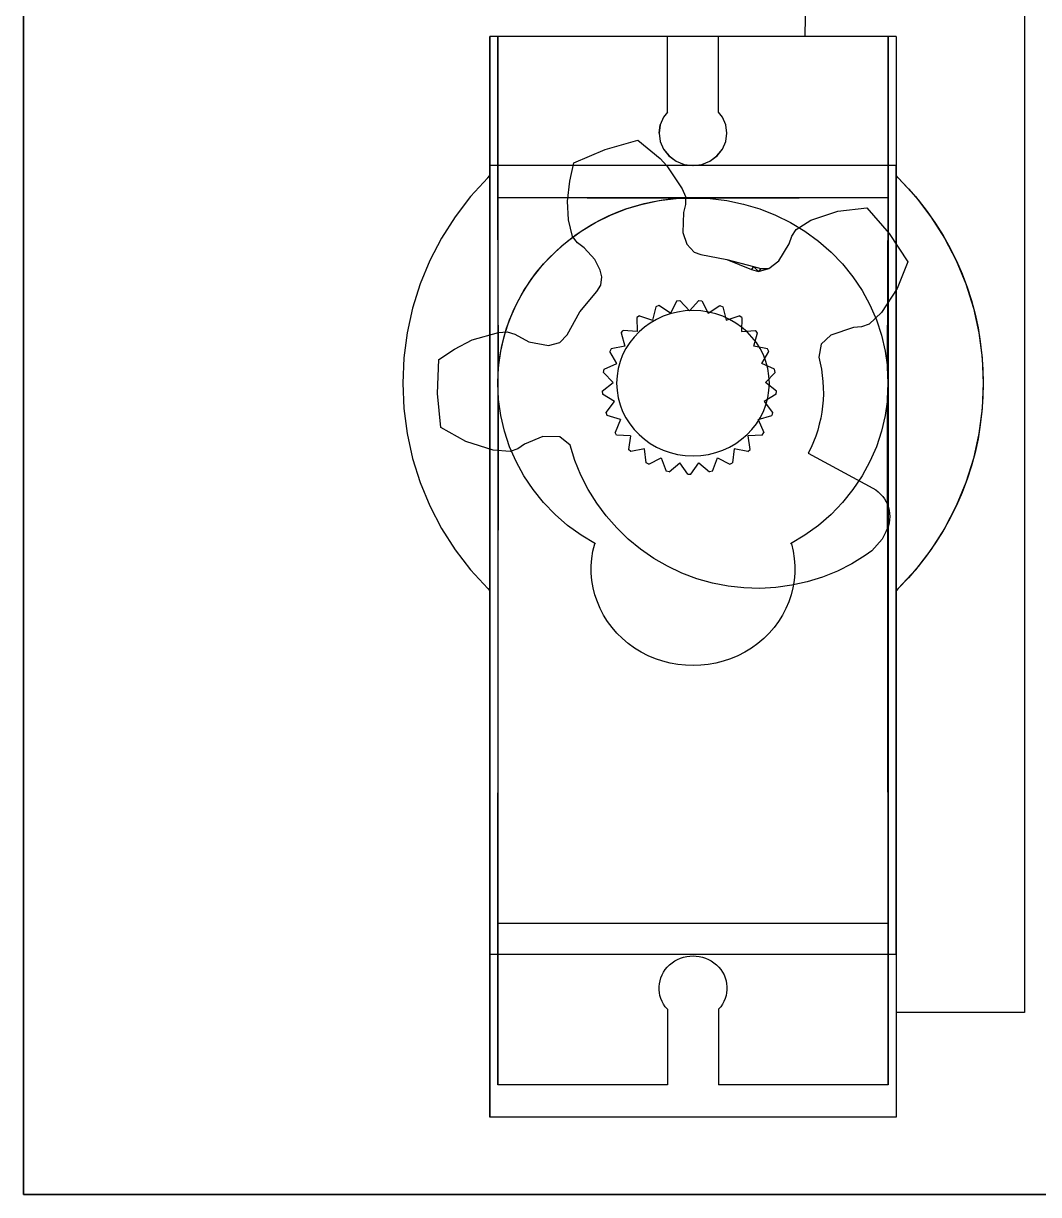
# Model space of a CAD drawing. Header units: millimetres. Extents: x -658 to 1307, y -81 to 472.
# Drawn here: x 841.62 to 873.09, y 0 to 36.3 of the extents above; entities that cross this region are included whole.
import ezdxf

# ---------------------------------------------------------------- set-up
doc = ezdxf.new("R2010")
doc.units = ezdxf.units.MM
doc.layers.get('0').update_dxf_attribs({"true_color": 0xffffff})
for name, color, linetype, true_color in [('gears', 134, 'Continuous', 0x009987), ('Layer5', 134, 'Continuous', 0x009987), ('servo', 36, 'Continuous', 0x664400)]:
    doc.layers.add(name, color=color, linetype=linetype, true_color=true_color)

# ---------------------------------------------------------------- blocks, each defined once
blk = doc.blocks.new('Servo__2')
at = {"layer": 'servo', "color": 8, "true_color": 0x808080}
for p, q in [((0, 27.5, 18.5), (0, 32.5, 18.5)), ((0, 32.5, 16), (0, 32.5, 18.5)), ((0, 32.5, 16), (0, 27.5, 16)), ((5, 32.5, 18.5), (0, 32.5, 18.5)), ((5, 32.5, 16), (0, 32.5, 16)), ((5, 30.151, 16), (5, 32.5, 16)), ((5, 32.5, 16), (5, 32.5, 18.5)), ((5, 30.151, 18.5), (5, 32.5, 18.5)), ((6.5, 32.5, 16), (6.5, 32.5, 18.5)), ((11.5, 32.5, 18.5), (6.5, 32.5, 18.5)), ((11.5, 32.5, 16), (6.5, 32.5, 16)), ((6.5, 30.151, 18.5), (6.5, 32.5, 18.5)), ((6.5, 30.151, 16), (6.5, 32.5, 16)), ((11.5, 32.5, 16), (11.5, 32.5, 18.5)), ((11.5, 32.5, 16), (11.5, 27.5, 16)), ((11.5, 27.5, 18.5), (11.5, 32.5, 18.5)), ((5, 30.151, 16), (5, 30.151, 18.5)), ((6.5, 30.151, 16), (6.5, 30.151, 18.5)), ((4.784, 29.759, 16), (4.784, 29.759, 18.5)), ((4.884, 30, 16), (4.884, 30, 18.5)), ((6.616, 30, 16), (6.616, 30, 18.5)), ((6.716, 29.759, 16), (6.716, 29.759, 18.5)), ((4.75, 29.5, 16), (4.75, 29.5, 18.5)), ((6.75, 29.5, 16), (6.75, 29.5, 18.5)), ((4.784, 29.241, 16), (4.784, 29.241, 18.5)), ((4.884, 29, 16), (4.884, 29, 18.5)), ((6.616, 29, 16), (6.616, 29, 18.5)), ((6.716, 29.241, 16), (6.716, 29.241, 18.5)), ((5.043, 28.793, 16), (5.043, 28.793, 18.5)), ((5.25, 28.634, 16), (5.25, 28.634, 18.5)), ((6.25, 28.634, 16), (6.25, 28.634, 18.5)), ((6.457, 28.793, 16), (6.457, 28.793, 18.5)), ((5.491, 28.534, 16), (5.491, 28.534, 18.5)), ((5.75, 28.5, 16), (5.75, 28.5, 18.5)), ((6.009, 28.534, 16), (6.009, 28.534, 18.5)), ((11.5, 27.5, 16), (0, 27.5, 16)), ((11.5, 27.5, -1), (0, 27.5, -1)), ((11.5, 27.5, 18.5), (0, 27.5, 18.5)), ((0, 27.5, 16), (0, 27.5, -1)), ((0, 27.5, -1), (0, 5, -1)), ((0, 27.5, 20.5), (0, 27.5, 18.5)), ((5.249, 27.478, 20.5), (0, 27.5, 20.5)), ((0.022, 22.251, 22.8), (0, 27.5, 22.8)), ((5.249, 27.478, 22.8), (0, 27.5, 22.8)), ((3.783, 27.153, 22.8), (4.262, 27.304, 22.8)), ((4.262, 27.304, 22.8), (4.752, 27.413, 22.8)), ((4.262, 27.304, 22.8), (4.262, 27.304, 27.2)), ((4.752, 27.413, 22.8), (5.249, 27.478, 22.8)), ((4.752, 27.413, 22.8), (4.752, 27.413, 27.2)), ((5.75, 27.5, 22.5), (5.249, 27.478, 22.5)), ((5.249, 27.478, 22.5), (5.249, 27.478, 20.5)), ((5.75, 27.478, 20.5), (5.249, 27.478, 20.5)), ((5.249, 27.478, 22.8), (5.249, 27.478, 27.2)), ((5.75, 27.5, 22.5), (5.75, 27.478, 20.5)), ((6.251, 27.478, 22.5), (5.75, 27.5, 22.5)), ((5.75, 27.5, 22.5), (5.75, 27.5, 27.2)), ((6.251, 27.478, 20.5), (5.75, 27.478, 20.5)), ((11.5, 27.5, 20.5), (6.251, 27.478, 20.5)), ((11.5, 27.5, 22.8), (6.251, 27.478, 22.8)), ((6.251, 27.478, 22.5), (6.251, 27.478, 20.5)), ((6.251, 27.478, 22.8), (6.748, 27.413, 22.8)), ((6.251, 27.478, 22.8), (6.251, 27.478, 27.2)), ((6.748, 27.413, 22.8), (6.748, 27.413, 27.2)), ((6.748, 27.413, 22.8), (7.238, 27.304, 22.8)), ((7.238, 27.304, 22.8), (7.238, 27.304, 27.2)), ((7.238, 27.304, 22.8), (7.717, 27.153, 22.8)), ((11.478, 22.251, 22.8), (11.5, 27.5, 22.8)), ((11.5, 27.5, -1), (11.5, 5, -1)), ((11.5, 27.5, 16), (11.5, 27.5, -1)), ((11.5, 27.5, 20.5), (11.5, 27.5, 18.5)), ((2.875, 26.73, 22.8), (3.32, 26.961, 22.8)), ((3.32, 26.961, 22.8), (3.783, 27.153, 22.8)), ((3.32, 26.961, 22.8), (3.32, 26.961, 27.2)), ((3.783, 27.153, 22.8), (3.783, 27.153, 27.2)), ((7.717, 27.153, 22.8), (7.717, 27.153, 27.2)), ((7.717, 27.153, 22.8), (8.18, 26.961, 22.8)), ((8.18, 26.961, 22.8), (8.18, 26.961, 27.2)), ((8.18, 26.961, 22.8), (8.625, 26.73, 22.8)), ((2.452, 26.46, 22.8), (2.875, 26.73, 22.8)), ((2.875, 26.73, 22.8), (2.875, 26.73, 27.2)), ((8.625, 26.73, 22.8), (8.625, 26.73, 27.2)), ((8.625, 26.73, 22.8), (9.048, 26.46, 22.8)), ((2.054, 26.155, 22.8), (2.452, 26.46, 22.8)), ((2.452, 26.46, 22.8), (2.452, 26.46, 27.2)), ((9.048, 26.46, 22.8), (9.048, 26.46, 27.2)), ((9.048, 26.46, 22.8), (9.446, 26.155, 22.8)), ((1.684, 25.816, 22.8), (2.054, 26.155, 22.8)), ((2.054, 26.155, 22.8), (2.054, 26.155, 27.2)), ((9.446, 26.155, 22.8), (9.446, 26.155, 27.2)), ((9.446, 26.155, 22.8), (9.816, 25.816, 22.8)), ((1.345, 25.446, 22.8), (1.684, 25.816, 22.8)), ((1.684, 25.816, 22.8), (1.684, 25.816, 27.2)), ((9.816, 25.816, 22.8), (9.816, 25.816, 27.2)), ((9.816, 25.816, 22.8), (10.155, 25.446, 22.8)), ((1.04, 25.048, 22.8), (1.345, 25.446, 22.8)), ((1.345, 25.446, 22.8), (1.345, 25.446, 27.2)), ((10.155, 25.446, 22.8), (10.155, 25.446, 27.2)), ((10.155, 25.446, 22.8), (10.46, 25.048, 22.8)), ((0.77, 24.625, 22.8), (1.04, 25.048, 22.8)), ((1.04, 25.048, 22.8), (1.04, 25.048, 27.2)), ((10.46, 25.048, 22.8), (10.46, 25.048, 27.2)), ((10.46, 25.048, 22.8), (10.73, 24.625, 22.8)), ((0.539, 24.18, 22.8), (0.77, 24.625, 22.8)), ((0.77, 24.625, 22.8), (0.77, 24.625, 27.2)), ((10.73, 24.625, 22.8), (10.73, 24.625, 27.2)), ((10.73, 24.625, 22.8), (10.961, 24.18, 22.8)), ((0.347, 23.717, 22.8), (0.539, 24.18, 22.8)), ((0.539, 24.18, 22.8), (0.539, 24.18, 27.2)), ((10.961, 24.18, 22.8), (10.961, 24.18, 27.2)), ((10.961, 24.18, 22.8), (11.153, 23.717, 22.8)), ((5.168, 23.923, 27.2), (5.168, 23.923, 30.8)), ((5.75, 24, 27.2), (5.75, 24, 30.8)), ((6.332, 23.923, 27.2), (6.332, 23.923, 30.8)), ((0.196, 23.238, 22.8), (0.347, 23.717, 22.8)), ((0.347, 23.717, 22.8), (0.347, 23.717, 27.2)), ((4.625, 23.699, 27.2), (4.625, 23.699, 30.8)), ((6.875, 23.699, 27.2), (6.875, 23.699, 30.8)), ((11.153, 23.717, 22.8), (11.153, 23.717, 27.2)), ((11.153, 23.717, 22.8), (11.304, 23.238, 22.8)), ((0.087, 22.748, 22.8), (0.196, 23.238, 22.8)), ((0.196, 23.238, 22.8), (0.196, 23.238, 27.2)), ((4.159, 23.341, 27.2), (4.159, 23.341, 30.8)), ((7.341, 23.341, 27.2), (7.341, 23.341, 30.8)), ((11.304, 23.238, 22.8), (11.304, 23.238, 27.2)), ((11.304, 23.238, 22.8), (11.413, 22.748, 22.8)), ((3.801, 22.875, 27.2), (3.801, 22.875, 30.8)), ((7.699, 22.875, 27.2), (7.699, 22.875, 30.8)), ((0.022, 22.251, 22.8), (0.087, 22.748, 22.8)), ((0.087, 22.748, 22.8), (0.087, 22.748, 27.2)), ((11.413, 22.748, 22.8), (11.413, 22.748, 27.2)), ((11.413, 22.748, 22.8), (11.478, 22.251, 22.8)), ((0, 21.75, 22.5), (0.022, 22.251, 22.5)), ((0.022, 22.251, 22.8), (0.022, 22.251, 27.2)), ((3.577, 22.332, 27.2), (3.577, 22.332, 30.8)), ((7.923, 22.332, 27.2), (7.923, 22.332, 30.8)), ((11.5, 21.75, 22.5), (11.478, 22.251, 22.5)), ((11.478, 22.251, 22.8), (11.478, 22.251, 27.2)), ((0.022, 21.249, 22.5), (0, 21.75, 22.5)), ((0, 21.75, 22.5), (0, 21.75, 27.2)), ((3.5, 21.75, 27.2), (3.5, 21.75, 30.8)), ((8, 21.75, 27.2), (8, 21.75, 30.8)), ((11.478, 21.249, 22.5), (11.5, 21.75, 22.5)), ((11.5, 21.75, 22.5), (11.5, 21.75, 27.2)), ((0, 5, 22.8), (0.022, 21.249, 22.8)), ((0.087, 20.752, 22.8), (0.022, 21.249, 22.8)), ((0.022, 21.249, 22.8), (0.022, 21.249, 27.2)), ((3.577, 21.168, 27.2), (3.577, 21.168, 30.8)), ((7.923, 21.168, 27.2), (7.923, 21.168, 30.8)), ((11.478, 21.249, 22.8), (11.413, 20.752, 22.8)), ((11.5, 5, 22.8), (11.478, 21.249, 22.8)), ((11.478, 21.249, 22.8), (11.478, 21.249, 27.2)), ((0.087, 20.752, 22.8), (0.087, 20.752, 27.2)), ((0.196, 20.262, 22.8), (0.087, 20.752, 22.8)), ((11.413, 20.752, 22.8), (11.304, 20.262, 22.8)), ((11.413, 20.752, 22.8), (11.413, 20.752, 27.2)), ((3.801, 20.625, 27.2), (3.801, 20.625, 30.8)), ((7.699, 20.625, 27.2), (7.699, 20.625, 30.8)), ((0.196, 20.262, 22.8), (0.196, 20.262, 27.2)), ((0.347, 19.783, 22.8), (0.196, 20.262, 22.8)), ((4.159, 20.159, 27.2), (4.159, 20.159, 30.8)), ((7.341, 20.159, 27.2), (7.341, 20.159, 30.8)), ((11.304, 20.262, 22.8), (11.153, 19.783, 22.8)), ((11.304, 20.262, 22.8), (11.304, 20.262, 27.2)), ((0.347, 19.783, 22.8), (0.347, 19.783, 27.2)), ((0.539, 19.32, 22.8), (0.347, 19.783, 22.8)), ((4.625, 19.801, 27.2), (4.625, 19.801, 30.8)), ((6.875, 19.801, 27.2), (6.875, 19.801, 30.8)), ((11.153, 19.783, 22.8), (10.961, 19.32, 22.8)), ((11.153, 19.783, 22.8), (11.153, 19.783, 27.2)), ((0.539, 19.32, 22.8), (0.539, 19.32, 27.2)), ((0.77, 18.875, 22.8), (0.539, 19.32, 22.8)), ((5.168, 19.577, 27.2), (5.168, 19.577, 30.8)), ((5.75, 19.5, 27.2), (5.75, 19.5, 30.8)), ((6.332, 19.577, 27.2), (6.332, 19.577, 30.8)), ((10.961, 19.32, 22.8), (10.73, 18.875, 22.8)), ((10.961, 19.32, 22.8), (10.961, 19.32, 27.2)), ((0.77, 18.875, 22.8), (0.77, 18.875, 27.2)), ((1.04, 18.452, 22.8), (0.77, 18.875, 22.8)), ((10.73, 18.875, 22.8), (10.46, 18.452, 22.8)), ((10.73, 18.875, 22.8), (10.73, 18.875, 27.2)), ((1.04, 18.452, 22.8), (1.04, 18.452, 27.2)), ((1.345, 18.054, 22.8), (1.04, 18.452, 22.8)), ((10.46, 18.452, 22.8), (10.155, 18.054, 22.8)), ((10.46, 18.452, 22.8), (10.46, 18.452, 27.2)), ((1.345, 18.054, 22.8), (1.345, 18.054, 27.2)), ((1.684, 17.684, 22.8), (1.345, 18.054, 22.8)), ((10.155, 18.054, 22.8), (9.816, 17.684, 22.8)), ((10.155, 18.054, 22.8), (10.155, 18.054, 27.2)), ((1.684, 17.684, 22.8), (1.684, 17.684, 27.2)), ((2.054, 17.345, 22.8), (1.684, 17.684, 22.8)), ((9.816, 17.684, 22.8), (9.446, 17.345, 22.8)), ((9.816, 17.684, 22.8), (9.816, 17.684, 27.2)), ((2.054, 17.345, 22.8), (2.054, 17.345, 27.2)), ((2.452, 17.04, 22.8), (2.054, 17.345, 22.8)), ((9.446, 17.345, 22.8), (9.048, 17.04, 22.8)), ((9.446, 17.345, 22.8), (9.446, 17.345, 27.2)), ((2.452, 17.04, 22.8), (2.452, 17.04, 27.2)), ((2.875, 16.77, 22.8), (2.452, 17.04, 22.8)), ((9.048, 17.04, 22.8), (8.625, 16.77, 22.8)), ((9.048, 17.04, 22.8), (9.048, 17.04, 27.2)), ((2.875, 16.77, 22.8), (2.875, 16.77, 27.2)), ((8.625, 16.77, 22.8), (8.625, 16.77, 27.2)), ((2.75, 16, 22.8), (2.75, 16, 27.2)), ((8.75, 16, 22.8), (8.75, 16, 27.2)), ((2.852, 15.224, 22.8), (2.852, 15.224, 27.2)), ((8.648, 15.224, 22.8), (8.648, 15.224, 27.2)), ((3.152, 14.5, 22.8), (3.152, 14.5, 27.2)), ((8.348, 14.5, 22.8), (8.348, 14.5, 27.2)), ((3.629, 13.879, 22.8), (3.629, 13.879, 27.2)), ((7.871, 13.879, 22.8), (7.871, 13.879, 27.2)), ((4.25, 13.402, 22.8), (4.25, 13.402, 27.2)), ((7.25, 13.402, 22.8), (7.25, 13.402, 27.2)), ((4.974, 13.102, 22.8), (4.974, 13.102, 27.2)), ((5.75, 13, 22.8), (5.75, 13, 27.2)), ((6.526, 13.102, 22.8), (6.526, 13.102, 27.2)), ((0, 0, 18.5), (0, 5, 18.5)), ((11.5, 5, 18.5), (0, 5, 18.5)), ((0, 5, -1), (0, 5, 16)), ((11.5, 5, -1), (0, 5, -1)), ((11.5, 5, 16), (0, 5, 16)), ((0, 5, 18.5), (0, 5, 22.8)), ((0, 5, 16), (0, 0, 16)), ((11.5, 5, 22.8), (0, 5, 22.8)), ((11.5, 5, -1), (11.5, 5, 16)), ((11.5, 5, 16), (11.5, 0, 16)), ((11.5, 0, 18.5), (11.5, 5, 18.5)), ((11.5, 5, 18.5), (11.5, 5, 22.8)), ((5.25, 3.866, 18.5), (5.25, 3.866, 16)), ((5.491, 3.966, 18.5), (5.491, 3.966, 16)), ((5.75, 4, 18.5), (5.75, 4, 16)), ((6.009, 3.966, 18.5), (6.009, 3.966, 16)), ((6.25, 3.866, 18.5), (6.25, 3.866, 16)), ((4.884, 3.5, 18.5), (4.884, 3.5, 16)), ((5.043, 3.707, 18.5), (5.043, 3.707, 16)), ((6.457, 3.707, 18.5), (6.457, 3.707, 16)), ((6.616, 3.5, 18.5), (6.616, 3.5, 16)), ((4.784, 3.259, 18.5), (4.784, 3.259, 16)), ((6.716, 3.259, 18.5), (6.716, 3.259, 16)), ((4.75, 3, 18.5), (4.75, 3, 16)), ((6.75, 3, 18.5), (6.75, 3, 16)), ((4.784, 2.741, 18.5), (4.784, 2.741, 16)), ((4.884, 2.5, 18.5), (4.884, 2.5, 16)), ((6.616, 2.5, 18.5), (6.616, 2.5, 16)), ((6.716, 2.741, 18.5), (6.716, 2.741, 16)), ((5, 2.349, 16), (5, 0, 16)), ((5, 2.349, 18.5), (5, 0, 18.5)), ((5, 2.349, 18.5), (5, 2.349, 16)), ((6.5, 2.349, 16), (6.5, 0, 16)), ((6.5, 2.349, 18.5), (6.5, 0, 18.5)), ((6.5, 2.349, 18.5), (6.5, 2.349, 16)), ((0, 0, 16), (0, 0, 18.5)), ((5, 0, 16), (0, 0, 16)), ((5, 0, 18.5), (0, 0, 18.5)), ((5, 0, 18.5), (5, 0, 16)), ((11.5, 0, 16), (6.5, 0, 16)), ((11.5, 0, 18.5), (6.5, 0, 18.5)), ((6.5, 0, 18.5), (6.5, 0, 16)), ((11.5, 0, 16), (11.5, 0, 18.5))]:
    blk.add_line(p, q, dxfattribs=at)
at = {"layer": 'servo'}
for p, q in [((0, 27.5, 20.5), (0, 27.5, 22.8)), ((5.249, 27.478, 22.5), (5.249, 27.478, 22.8)), ((6.251, 27.478, 22.5), (6.251, 27.478, 22.8)), ((11.5, 27.5, 20.5), (11.5, 27.5, 22.8)), ((0.022, 22.251, 22.5), (0.022, 22.251, 22.8)), ((11.478, 22.251, 22.5), (11.478, 22.251, 22.8)), ((0.022, 21.249, 22.5), (0.022, 21.249, 22.8)), ((11.478, 21.249, 22.5), (11.478, 21.249, 22.8))]:
    blk.add_line(p, q, dxfattribs=at)
at = {"layer": 'servo', "color": 8, "true_color": 0x808080}
for points in [[(5, 30.151, 16), (4.884, 30, 16), (4.784, 29.759, 16), (4.75, 29.5, 16), (4.784, 29.241, 16), (4.884, 29, 16), (5.043, 28.793, 16), (5.25, 28.634, 16), (5.491, 28.534, 16), (5.75, 28.5, 16), (6.009, 28.534, 16), (6.25, 28.634, 16), (6.457, 28.793, 16), (6.616, 29, 16), (6.716, 29.241, 16), (6.75, 29.5, 16), (6.716, 29.759, 16), (6.616, 30, 16), (6.5, 30.151, 16)], [(5, 30.151, 18.5), (4.884, 30, 18.5), (4.784, 29.759, 18.5), (4.75, 29.5, 18.5), (4.784, 29.241, 18.5), (4.884, 29, 18.5), (5.043, 28.793, 18.5), (5.25, 28.634, 18.5), (5.491, 28.534, 18.5), (5.75, 28.5, 18.5), (6.009, 28.534, 18.5), (6.25, 28.634, 18.5), (6.457, 28.793, 18.5), (6.616, 29, 18.5), (6.716, 29.241, 18.5), (6.75, 29.5, 18.5), (6.716, 29.759, 18.5), (6.616, 30, 18.5), (6.5, 30.151, 18.5)], [(5.75, 27.5, 27.2), (6.251, 27.478, 27.2), (6.748, 27.413, 27.2), (7.238, 27.304, 27.2), (7.717, 27.153, 27.2), (8.18, 26.961, 27.2), (8.625, 26.73, 27.2), (9.048, 26.46, 27.2), (9.446, 26.155, 27.2), (9.816, 25.816, 27.2), (10.155, 25.446, 27.2), (10.46, 25.048, 27.2), (10.73, 24.625, 27.2), (10.961, 24.18, 27.2), (11.153, 23.717, 27.2), (11.304, 23.238, 27.2), (11.413, 22.748, 27.2), (11.478, 22.251, 27.2), (11.5, 21.75, 27.2)], [(2.875, 16.77, 27.2), (2.452, 17.04, 27.2), (2.054, 17.345, 27.2), (1.684, 17.684, 27.2), (1.345, 18.054, 27.2), (1.04, 18.452, 27.2), (0.77, 18.875, 27.2), (0.539, 19.32, 27.2), (0.347, 19.783, 27.2), (0.196, 20.262, 27.2), (0.087, 20.752, 27.2), (0.022, 21.249, 27.2), (0, 21.75, 27.2)], [(11.5, 21.75, 27.2), (11.478, 21.249, 27.2), (11.413, 20.752, 27.2), (11.304, 20.262, 27.2), (11.153, 19.783, 27.2), (10.961, 19.32, 27.2), (10.73, 18.875, 27.2), (10.46, 18.452, 27.2), (10.155, 18.054, 27.2), (9.816, 17.684, 27.2), (9.446, 17.345, 27.2), (9.048, 17.04, 27.2), (8.625, 16.77, 27.2)]]:
    blk.add_polyline3d(points, dxfattribs=at)
at = {"layer": 'servo', "color": 8, "true_color": 0x808080, "extrusion": (-2.98023e-08, -2.98023e-08, -1)}
for centre in [(-5.75, 21.75, -27.2), (-5.75, 21.75, -30.8)]:
    blk.add_circle(centre, 2.25, dxfattribs=at)
for centre, radius, start, end in [((-5.75, 21.75, -27.2), 5.75, 360, 90), ((-5.75, 16, -27.2), 3, 165, 15), ((-5.75, 16, -22.8), 3, 165, 15), ((-5.75, 3, -16), 1, 319.033, 220.967), ((-5.75, 3, -18.5), 1, 319.033, 220.967)]:
    blk.add_arc(centre, radius, start, end, dxfattribs=at)
blk = doc.blocks.new('Group_32')
for p, q in [((51.97, 136.04, 30), (62.1, 138.88, 30)), ((51.97, 136.04, 0), (62.1, 138.88, 0)), ((62.1, 138.88, 30), (69.02, 133.18, 30)), ((62.1, 138.88, 0), (69.02, 133.18, 0)), ((62.1, 138.88, 0), (62.1, 138.88, 30)), ((42.31, 131.86, 30), (51.97, 136.04, 30)), ((42.31, 131.86, 0), (51.97, 136.04, 0)), ((51.97, 136.04, 0), (51.97, 136.04, 30)), ((40.97, 126.21, 30), (42.31, 131.86, 30)), ((40.97, 126.21, 0), (42.31, 131.86, 0)), ((42.31, 131.86, 0), (42.31, 131.86, 30)), ((69.02, 133.18, 30), (71.1, 130.94, 30)), ((69.02, 133.18, 0), (71.1, 130.94, 0)), ((69.02, 133.18, 0), (69.02, 133.18, 30)), ((71.1, 130.94, 30), (75.84, 123.86, 30)), ((71.1, 130.94, 0), (75.84, 123.86, 0)), ((71.1, 130.94, 0), (71.1, 130.94, 30)), ((40.32, 120.02, 30), (40.97, 126.21, 30)), ((40.32, 120.02, 0), (40.97, 126.21, 0)), ((40.97, 126.21, 0), (40.97, 126.21, 30)), ((75.84, 123.86, 30), (76.83, 121.43, 30)), ((75.84, 123.86, 0), (76.83, 121.43, 0)), ((75.84, 123.86, 0), (75.84, 123.86, 30)), ((40.6, 114.24, 30), (40.32, 120.02, 30)), ((40.6, 114.24, 0), (40.32, 120.02, 0)), ((40.32, 120.02, 0), (40.32, 120.02, 30)), ((76.83, 121.43, 30), (76.84, 118.97, 30)), ((76.83, 121.43, 0), (76.84, 118.97, 0)), ((76.83, 121.43, 0), (76.83, 121.43, 30)), ((76.25, 116.49, 30), (76.1, 110.32, 30)), ((76.25, 116.49, 0), (76.1, 110.32, 0)), ((76.84, 118.97, 30), (76.25, 116.49, 30)), ((76.84, 118.97, 0), (76.25, 116.49, 0)), ((76.25, 116.49, 0), (76.25, 116.49, 30)), ((76.84, 118.97, 0), (76.84, 118.97, 30)), ((115.75, 114.07, 30), (124.13, 116.87, 30)), ((115.75, 114.07, 0), (124.13, 116.87, 0)), ((124.13, 116.87, 30), (133.04, 117.89, 30)), ((124.13, 116.87, 0), (133.04, 117.89, 0)), ((124.13, 116.87, 0), (124.13, 116.87, 30)), ((133.04, 117.89, 30), (140, 110, 30)), ((133.04, 117.89, 0), (140, 110)), ((133.04, 117.89, 0), (133.04, 117.89, 30)), ((41.86, 109.03, 30), (40.6, 114.24, 30)), ((41.86, 109.03, 0), (40.6, 114.24, 0)), ((40.6, 114.24, 0), (40.6, 114.24, 30)), ((111.19, 111.26, 30), (115.75, 114.07, 30)), ((111.19, 111.26, 0), (115.75, 114.07, 0)), ((115.75, 114.07, 0), (115.75, 114.07, 30)), ((43.41, 107.11, 30), (41.86, 109.03, 30)), ((43.41, 107.11, 0), (41.86, 109.03, 0)), ((41.86, 109.03, 0), (41.86, 109.03, 30)), ((76.1, 110.32, 30), (77.3, 106.66, 30)), ((76.1, 110.32, 0), (77.3, 106.66, 0)), ((76.1, 110.32, 0), (76.1, 110.32, 30)), ((108.98, 106.8, 30), (109.84, 109.2, 30)), ((108.98, 106.8, 0), (109.84, 109.2, 0)), ((109.84, 109.2, 30), (111.19, 111.26, 30)), ((109.84, 109.2, 0), (111.19, 111.26, 0)), ((109.84, 109.2, 0), (109.84, 109.2, 30)), ((111.19, 111.26, 0), (111.19, 111.26, 30)), ((140, 110, 30), (145.83, 101.23, 30)), ((140, 110), (145.83, 101.23, 0)), ((140, 110), (140, 110, 30)), ((45.42, 105.56, 30), (43.41, 107.11, 30)), ((45.42, 105.56, 0), (43.41, 107.11, 0)), ((43.41, 107.11, 0), (43.41, 107.11, 30)), ((48.76, 101.91, 30), (45.42, 105.56, 30)), ((48.76, 101.91, 0), (45.42, 105.56, 0)), ((45.42, 105.56, 0), (45.42, 105.56, 30)), ((77.3, 106.66, 30), (79.52, 104.18, 30)), ((77.3, 106.66, 0), (79.52, 104.18, 0)), ((77.3, 106.66, 0), (77.3, 106.66, 30)), ((105.76, 101.55, 30), (108.98, 106.8, 30)), ((105.76, 101.55, 0), (108.98, 106.8, 0)), ((108.98, 106.8, 0), (108.98, 106.8, 30)), ((50.47, 98.57, 30), (48.76, 101.91, 30)), ((50.47, 98.57, 0), (48.76, 101.91, 0)), ((48.76, 101.91, 0), (48.76, 101.91, 30)), ((79.52, 104.18, 30), (81.67, 103.43, 30)), ((79.52, 104.18, 0), (81.67, 103.43, 0)), ((79.52, 104.18, 0), (79.52, 104.18, 30)), ((81.67, 103.43, 30), (89.73, 101.9, 30)), ((81.67, 103.43, 0), (89.73, 101.9, 0)), ((81.67, 103.43, 0), (81.67, 103.43, 30)), ((89.73, 101.9, 30), (97.33, 98.79, 30)), ((89.73, 101.9, 0), (97.91, 99.73, 0)), ((89.73, 101.9, 0), (89.73, 101.9, 30)), ((89.73, 101.9, 0), (97.33, 98.79, 30)), ((50.9, 96.56, 30), (50.47, 98.57, 30)), ((50.9, 96.56, 0), (50.47, 98.57, 0)), ((50.47, 98.57, 0), (50.47, 98.57, 30)), ((97.91, 99.73, 0), (97.33, 98.79, 30)), ((97.33, 98.79, 30), (99.54, 98.25, 30)), ((97.91, 99.73, 0), (100.19, 99.18, 0)), ((97.91, 99.73, 0), (99.54, 98.25, 30)), ((100.19, 99.18, 0), (99.54, 98.25, 30)), ((99.54, 98.25, 30), (102.76, 99.13, 30)), ((100.19, 99.18, 0), (102.76, 99.13, 0)), ((100.19, 99.18, 0), (102.76, 99.13, 30)), ((102.76, 99.13, 30), (105.76, 101.55, 30)), ((102.76, 99.13, 0), (105.76, 101.55, 0)), ((102.76, 99.13, 0), (102.76, 99.13, 30)), ((105.76, 101.55, 0), (105.76, 101.55, 30)), ((145.83, 101.23, 30), (142.54, 92.9, 30)), ((145.83, 101.23, 0), (142.54, 92.9, 0)), ((145.83, 101.23, 0), (145.83, 101.23, 30)), ((50.64, 93.94, 30), (50.9, 96.56, 30)), ((50.64, 93.94, 0), (50.9, 96.56, 0)), ((50.9, 96.56, 0), (50.9, 96.56, 30)), ((44.14, 85.73, 30), (49.44, 92, 30)), ((44.14, 85.73, 0), (49.44, 92, 0)), ((49.44, 92, 30), (50.64, 93.94, 30)), ((49.44, 92, 0), (50.64, 93.94, 0)), ((49.44, 92, 0), (49.44, 92, 30)), ((50.64, 93.94, 0), (50.64, 93.94, 30)), ((142.54, 92.9, 30), (137.68, 85.52, 30)), ((142.54, 92.9, 0), (137.68, 85.52, 0)), ((142.54, 92.9, 0), (142.54, 92.9, 30)), ((67.69, 87.3, 30), (66.68, 83.09, 30)), ((67.69, 87.3, 0), (66.68, 83.09, 0)), ((68.57, 87.64, 30), (67.69, 87.3, 30)), ((68.57, 87.64, 0), (67.69, 87.3, 0)), ((67.69, 87.3, 0), (67.69, 87.3, 30)), ((72.18, 85.24, 30), (68.57, 87.64, 30)), ((72.18, 85.24, 0), (68.57, 87.64, 0)), ((68.57, 87.64, 0), (68.57, 87.64, 30)), ((74.2, 89.11, 30), (72.18, 85.24, 30)), ((74.2, 89.11, 0), (72.18, 85.24, 0)), ((74.2, 89.11, 30), (75.15, 89.19, 30)), ((74.2, 89.11, 0), (75.15, 89.19, 0)), ((74.2, 89.11, 0), (74.2, 89.11, 30)), ((75.15, 89.19, 30), (78.07, 86.01, 30)), ((75.15, 89.19, 0), (78.07, 86.01, 0)), ((75.15, 89.19, 0), (75.15, 89.19, 30)), ((80.97, 89.19, 30), (78.07, 86.01, 30)), ((80.97, 89.19, 0), (78.07, 86.01, 0)), ((80.97, 89.19, 30), (81.9, 89.11, 30)), ((80.97, 89.19, 0), (81.9, 89.11, 0)), ((80.97, 89.19, 0), (80.97, 89.19, 30)), ((81.9, 89.11, 30), (83.94, 85.24, 30)), ((81.9, 89.11, 0), (83.94, 85.24, 0)), ((81.9, 89.11, 0), (81.9, 89.11, 30)), ((83.94, 85.24, 30), (87.55, 87.64, 30)), ((83.94, 85.24, 0), (87.55, 87.64, 0)), ((87.55, 87.64, 30), (88.43, 87.3, 30)), ((87.55, 87.64, 0), (88.43, 87.3, 0)), ((87.55, 87.64, 0), (87.55, 87.64, 30)), ((88.43, 87.3, 30), (89.44, 83.09, 30)), ((88.43, 87.3, 0), (89.44, 83.09, 0)), ((88.43, 87.3, 0), (88.43, 87.3, 30)), ((40.19, 78.54, 30), (44.14, 85.73, 30)), ((40.19, 78.54, 0), (44.14, 85.73, 0)), ((44.14, 85.73, 0), (44.14, 85.73, 30)), ((62.6, 84.49, 30), (61.82, 83.97, 30)), ((62.6, 84.49, 0), (61.82, 83.97, 0)), ((61.82, 83.97, 30), (61.88, 79.58, 30)), ((61.82, 83.97, 0), (61.88, 79.58, 0)), ((61.82, 83.97, 0), (61.82, 83.97, 30)), ((62.6, 84.49, 30), (66.68, 83.09, 30)), ((62.6, 84.49, 0), (66.68, 83.09, 0)), ((62.6, 84.49, 0), (62.6, 84.49, 30)), ((72.18, 85.24, 0), (72.18, 85.24, 30)), ((78.07, 86.01, 0), (78.07, 86.01, 30)), ((83.94, 85.24, 0), (83.94, 85.24, 30)), ((89.44, 83.09, 30), (93.55, 84.49, 30)), ((89.44, 83.09, 0), (93.55, 84.49, 0)), ((94.3, 83.97, 30), (93.55, 84.49, 30)), ((94.3, 83.97, 0), (93.55, 84.49, 0)), ((93.55, 84.49, 0), (93.55, 84.49, 30)), ((94.3, 83.97, 30), (94.22, 79.58, 30)), ((94.3, 83.97, 0), (94.22, 79.58, 0)), ((94.3, 83.97, 0), (94.3, 83.97, 30)), ((137.68, 85.52, 30), (133.78, 81.84, 30)), ((137.68, 85.52, 0), (133.78, 81.84, 0)), ((137.68, 85.52, 0), (137.68, 85.52, 30)), ((56.97, 79.22, 30), (57.56, 79.97, 30)), ((56.97, 79.22, 0), (57.56, 79.97, 0)), ((61.88, 79.58, 30), (57.56, 79.97, 30)), ((61.88, 79.58, 0), (57.56, 79.97, 0)), ((57.56, 79.97, 0), (57.56, 79.97, 30)), ((66.68, 83.09, 0), (66.68, 83.09, 30)), ((89.44, 83.09, 0), (89.44, 83.09, 30)), ((94.22, 79.58, 30), (98.58, 79.97, 30)), ((94.22, 79.58, 0), (98.58, 79.97, 0)), ((99.18, 79.22, 30), (98.58, 79.97, 30)), ((99.18, 79.22, 0), (98.58, 79.97, 0)), ((98.58, 79.97, 0), (98.58, 79.97, 30)), ((128.91, 80.86, 30), (121.91, 78.48, 30)), ((128.91, 80.86, 0), (121.91, 78.48, 0)), ((131.44, 81.07, 30), (128.91, 80.86, 30)), ((131.44, 81.07, 0), (128.91, 80.86, 0)), ((128.91, 80.86, 0), (128.91, 80.86, 30)), ((133.78, 81.84, 30), (131.44, 81.07, 30)), ((133.78, 81.84, 0), (131.44, 81.07, 0)), ((131.44, 81.07, 0), (131.44, 81.07, 30)), ((133.78, 81.84, 0), (133.78, 81.84, 30)), ((5.22, 74.16, 30), (10.76, 76.99, 30)), ((5.22, 74.16, 0), (10.76, 76.99, 0)), ((10.76, 76.99, 30), (18.95, 79.3, 30)), ((10.76, 76.99, 0), (18.95, 79.3, 0)), ((10.76, 76.99, 0), (10.76, 76.99, 30)), ((18.95, 79.3, 30), (21.58, 79.49, 30)), ((18.95, 79.3, 0), (21.58, 79.49, 0)), ((18.95, 79.3, 0), (18.95, 79.3, 30)), ((21.58, 79.49, 30), (23.92, 78.74, 30)), ((21.58, 79.49, 0), (23.92, 78.74, 0)), ((21.58, 79.49, 0), (21.58, 79.49, 30)), ((23.92, 78.74, 30), (28.36, 76.36, 30)), ((23.92, 78.74, 0), (28.36, 76.36, 0)), ((23.92, 78.74, 0), (23.92, 78.74, 30)), ((28.36, 76.36, 30), (34.43, 75.22, 30)), ((28.36, 76.36, 0), (34.43, 75.22, 0)), ((28.36, 76.36, 0), (28.36, 76.36, 30)), ((37.96, 76.15, 30), (40.19, 78.54, 30)), ((37.96, 76.15, 0), (40.19, 78.54, 0)), ((40.19, 78.54, 0), (40.19, 78.54, 30)), ((56.97, 79.22, 30), (58.1, 75.03, 30)), ((56.97, 79.22, 0), (58.1, 75.03, 0)), ((56.97, 79.22, 0), (56.97, 79.22, 30)), ((61.88, 79.58, 0), (61.88, 79.58, 30)), ((94.22, 79.58, 0), (94.22, 79.58, 30)), ((98.04, 75.03, 30), (99.18, 79.22, 30)), ((98.04, 75.03, 0), (99.18, 79.22, 0)), ((99.18, 79.22, 0), (99.18, 79.22, 30)), ((121.91, 78.48, 30), (118.97, 75.67, 30)), ((121.91, 78.48, 0), (118.97, 75.67, 0)), ((121.91, 78.48, 0), (121.91, 78.48, 30)), ((0.43, 70.88, 30), (5.22, 74.16, 30)), ((0.43, 70.88, 0), (5.22, 74.16, 0)), ((5.22, 74.16, 0), (5.22, 74.16, 30)), ((34.43, 75.22, 30), (37.96, 76.15, 30)), ((34.43, 75.22, 0), (37.96, 76.15, 0)), ((34.43, 75.22, 0), (34.43, 75.22, 30)), ((37.96, 76.15, 0), (37.96, 76.15, 30)), ((53.84, 74.28, 30), (53.43, 73.43, 30)), ((53.84, 74.28, 0), (53.43, 73.43, 0)), ((55.6, 69.66, 30), (53.43, 73.43, 30)), ((55.6, 69.66, 0), (53.43, 73.43, 0)), ((53.43, 73.43, 0), (53.43, 73.43, 30)), ((58.1, 75.03, 30), (53.84, 74.28, 30)), ((58.1, 75.03, 0), (53.84, 74.28, 0)), ((53.84, 74.28, 0), (53.84, 74.28, 30)), ((58.1, 75.03, 0), (58.1, 75.03, 30)), ((102.3, 74.28, 30), (98.04, 75.03, 30)), ((102.3, 74.28, 0), (98.04, 75.03, 0)), ((98.04, 75.03, 0), (98.04, 75.03, 30)), ((100.55, 69.66, 30), (102.69, 73.43, 30)), ((100.55, 69.66, 0), (102.69, 73.43, 0)), ((102.69, 73.43, 30), (102.3, 74.28, 30)), ((102.69, 73.43, 0), (102.3, 74.28, 0)), ((102.3, 74.28, 0), (102.3, 74.28, 30)), ((102.69, 73.43, 0), (102.69, 73.43, 30)), ((118.97, 75.67, 30), (118.16, 71.67, 30)), ((118.97, 75.67, 0), (118.16, 71.67, 0)), ((118.97, 75.67, 0), (118.97, 75.67, 30)), ((0, 60.37, 30), (0.43, 70.88, 30)), ((0, 60.37, 0), (0.43, 70.88, 0)), ((0.43, 70.88, 0), (0.43, 70.88, 30)), ((51.65, 67.9, 30), (55.6, 69.66, 30)), ((51.65, 67.9, 0), (55.6, 69.66, 0)), ((55.6, 69.66, 0), (55.6, 69.66, 30)), ((104.5, 67.9, 30), (100.55, 69.66, 30)), ((104.5, 67.9, 0), (100.55, 69.66, 0)), ((100.55, 69.66, 0), (100.55, 69.66, 30)), ((118.16, 71.67, 0), (118.16, 71.67, 30)), ((51.44, 66.95, 30), (51.65, 67.9, 30)), ((51.44, 66.95, 0), (51.65, 67.9, 0)), ((51.44, 66.95, 30), (54.49, 63.85, 30)), ((51.44, 66.95, 0), (54.49, 63.85, 0)), ((51.44, 66.95, 0), (51.44, 66.95, 30)), ((51.65, 67.9, 0), (51.65, 67.9, 30)), ((101.66, 63.85, 30), (104.66, 66.95, 30)), ((101.66, 63.85, 0), (104.66, 66.95, 0)), ((104.66, 66.95, 30), (104.5, 67.9, 30)), ((104.66, 66.95, 0), (104.5, 67.9, 0)), ((104.5, 67.9, 0), (104.5, 67.9, 30)), ((104.66, 66.95, 0), (104.66, 66.95, 30)), ((51.08, 61.13, 30), (54.49, 63.85, 30)), ((51.08, 61.13, 0), (54.49, 63.85, 0)), ((54.49, 63.85, 0), (54.49, 63.85, 30)), ((105.04, 61.13, 30), (101.66, 63.85, 30)), ((105.04, 61.13, 0), (101.66, 63.85, 0)), ((101.66, 63.85, 0), (101.66, 63.85, 30)), ((0.99, 49.89, 30), (0, 60.37, 30)), ((0.99, 49.89, 0), (0, 60.37, 0)), ((0, 60.37, 0), (0, 60.37, 30)), ((51.08, 61.13, 30), (51.13, 60.2, 30)), ((51.08, 61.13, 0), (51.13, 60.2, 0)), ((51.08, 61.13, 0), (51.08, 61.13, 30)), ((54.85, 57.93, 30), (51.13, 60.2, 30)), ((54.85, 57.93, 0), (51.13, 60.2, 0)), ((51.13, 60.2, 0), (51.13, 60.2, 30)), ((104.96, 60.2, 30), (101.27, 57.93, 30)), ((104.96, 60.2, 0), (101.27, 57.93, 0)), ((104.96, 60.2, 30), (105.04, 61.13, 30)), ((104.96, 60.2, 0), (105.04, 61.13, 0)), ((104.96, 60.2, 0), (104.96, 60.2, 30)), ((105.04, 61.13, 0), (105.04, 61.13, 30)), ((52.24, 54.47, 30), (54.85, 57.93, 30)), ((52.24, 54.47, 0), (54.85, 57.93, 0)), ((52.55, 53.57, 30), (52.24, 54.47, 30)), ((52.55, 53.57, 0), (52.24, 54.47, 0)), ((52.24, 54.47, 0), (52.24, 54.47, 30)), ((54.85, 57.93, 0), (54.85, 57.93, 30)), ((101.27, 57.93, 30), (103.85, 54.47, 30)), ((101.27, 57.93, 0), (103.85, 54.47, 0)), ((101.27, 57.93, 0), (101.27, 57.93, 30)), ((103.85, 54.47, 30), (103.6, 53.57, 30)), ((103.85, 54.47, 0), (103.6, 53.57, 0)), ((103.85, 54.47, 0), (103.85, 54.47, 30)), ((56.68, 52.3, 30), (52.55, 53.57, 30)), ((56.68, 52.3, 0), (52.55, 53.57, 0)), ((52.55, 53.57, 0), (52.55, 53.57, 30)), ((56.68, 52.3, 30), (55.03, 48.3, 30)), ((56.68, 52.3, 0), (55.03, 48.3, 0)), ((56.68, 52.3, 0), (56.68, 52.3, 30)), ((99.44, 52.3, 30), (103.6, 53.57, 30)), ((99.44, 52.3, 0), (103.6, 53.57, 0)), ((99.44, 52.3, 30), (101.14, 48.3, 30)), ((99.44, 52.3, 0), (101.14, 48.3, 0)), ((99.44, 52.3, 0), (99.44, 52.3, 30)), ((103.6, 53.57, 0), (103.6, 53.57, 30)), ((8.79, 45.48, 30), (0.99, 49.89, 30)), ((8.79, 45.48, 0), (0.99, 49.89, 0)), ((0.99, 49.89, 0), (0.99, 49.89, 30)), ((55.52, 47.49, 30), (55.03, 48.3, 30)), ((55.52, 47.49, 0), (55.03, 48.3, 0)), ((55.03, 48.3, 0), (55.03, 48.3, 30)), ((59.86, 47.29, 30), (55.52, 47.49, 30)), ((59.86, 47.29, 0), (55.52, 47.49, 0)), ((55.52, 47.49, 0), (55.52, 47.49, 30)), ((59.86, 47.29, 30), (59.24, 43.03, 30)), ((59.86, 47.29, 0), (59.24, 43.03, 0)), ((59.86, 47.29, 0), (59.86, 47.29, 30)), ((100.63, 47.49, 30), (96.26, 47.29, 30)), ((100.63, 47.49, 0), (96.26, 47.29, 0)), ((96.91, 43.03, 30), (96.26, 47.29, 30)), ((96.91, 43.03, 0), (96.26, 47.29, 0)), ((96.26, 47.29, 0), (96.26, 47.29, 30)), ((100.63, 47.49, 30), (101.14, 48.3, 30)), ((100.63, 47.49, 0), (101.14, 48.3, 0)), ((100.63, 47.49, 0), (100.63, 47.49, 30)), ((101.14, 48.3, 0), (101.14, 48.3, 30)), ((17.22, 42.82, 30), (8.79, 45.48, 30)), ((17.22, 42.82, 0), (8.79, 45.48, 0)), ((8.79, 45.48, 0), (8.79, 45.48, 30)), ((26.97, 44.72, 30), (24.86, 43.28, 30)), ((26.97, 44.72, 0), (24.86, 43.28, 0)), ((32.67, 47.08, 30), (26.97, 44.72, 30)), ((32.67, 47.08, 0), (26.97, 44.72, 0)), ((26.97, 44.72, 0), (26.97, 44.72, 30)), ((37.95, 46.94, 30), (32.67, 47.08, 30)), ((37.95, 46.94, 0), (32.67, 47.08, 0)), ((32.67, 47.08, 0), (32.67, 47.08, 30)), ((41.1, 44.35, 30), (37.95, 46.94, 30)), ((41.1, 44.35, 0), (37.95, 46.94, 0)), ((37.95, 46.94, 0), (37.95, 46.94, 30)), ((41.1, 44.35, 0), (41.1, 44.35, 30)), ((22.56, 42.41, 30), (17.22, 42.82, 30)), ((22.56, 42.41, 0), (17.22, 42.82, 0)), ((17.22, 42.82, 0), (17.22, 42.82, 30)), ((24.86, 43.28, 30), (22.56, 42.41, 30)), ((24.86, 43.28, 0), (22.56, 42.41, 0)), ((22.56, 42.41, 0), (22.56, 42.41, 30)), ((24.86, 43.28, 0), (24.86, 43.28, 30)), ((59.94, 42.38, 30), (59.24, 43.03, 30)), ((59.94, 42.38, 0), (59.24, 43.03, 0)), ((59.24, 43.03, 0), (59.24, 43.03, 30)), ((64.18, 43.23, 30), (59.94, 42.38, 30)), ((64.18, 43.23, 0), (59.94, 42.38, 0)), ((59.94, 42.38, 0), (59.94, 42.38, 30)), ((64.64, 38.94, 30), (64.18, 43.23, 30)), ((64.64, 38.94, 0), (64.18, 43.23, 0)), ((64.18, 43.23, 0), (64.18, 43.23, 30)), ((65.47, 38.48, 30), (69.37, 40.42, 30)), ((65.47, 38.48, 0), (69.37, 40.42, 0)), ((69.37, 40.42, 30), (70.87, 36.31, 30)), ((69.37, 40.42, 0), (70.87, 36.31, 0)), ((69.37, 40.42, 0), (69.37, 40.42, 30)), ((85.23, 36.31, 30), (86.78, 40.42, 30)), ((85.23, 36.31, 0), (86.78, 40.42, 0)), ((86.78, 40.42, 30), (90.65, 38.48, 30)), ((86.78, 40.42, 0), (90.65, 38.48, 0)), ((86.78, 40.42, 0), (86.78, 40.42, 30)), ((91.95, 43.23, 30), (91.45, 38.94, 30)), ((91.95, 43.23, 0), (91.45, 38.94, 0)), ((96.18, 42.38, 30), (91.95, 43.23, 30)), ((96.18, 42.38, 0), (91.95, 43.23, 0)), ((91.95, 43.23, 0), (91.95, 43.23, 30)), ((96.18, 42.38, 30), (96.91, 43.03, 30)), ((96.18, 42.38, 0), (96.91, 43.03, 0)), ((96.18, 42.38, 0), (96.18, 42.38, 30)), ((96.91, 43.03, 0), (96.91, 43.03, 30)), ((114.93, 41.89, 30), (134.97, 31.03, 30)), ((114.93, 41.89, 0), (134.97, 31.03, 0)), ((114.93, 41.89, 0), (114.93, 41.89, 30)), ((42.6, 39.63, 0), (42.6, 39.63, 30)), ((65.47, 38.48, 30), (64.64, 38.94, 30)), ((65.47, 38.48, 0), (64.64, 38.94, 0)), ((64.64, 38.94, 0), (64.64, 38.94, 30)), ((65.47, 38.48, 0), (65.47, 38.48, 30)), ((71.8, 36.1, 30), (70.87, 36.31, 30)), ((71.8, 36.1, 0), (70.87, 36.31, 0)), ((70.87, 36.31, 0), (70.87, 36.31, 30)), ((71.8, 36.1, 30), (75.1, 38.92, 30)), ((71.8, 36.1, 0), (75.1, 38.92, 0)), ((77.61, 35.38, 30), (75.1, 38.92, 30)), ((77.61, 35.38, 0), (75.1, 38.92, 0)), ((75.1, 38.92, 0), (75.1, 38.92, 30)), ((78.51, 35.38, 30), (81.02, 38.92, 30)), ((78.51, 35.38, 0), (81.02, 38.92, 0)), ((81.02, 38.92, 30), (84.32, 36.1, 30)), ((81.02, 38.92, 0), (84.32, 36.1, 0)), ((81.02, 38.92, 0), (81.02, 38.92, 30)), ((85.23, 36.31, 30), (84.32, 36.1, 30)), ((85.23, 36.31, 0), (84.32, 36.1, 0)), ((85.23, 36.31, 0), (85.23, 36.31, 30)), ((90.65, 38.48, 30), (91.45, 38.94, 30)), ((90.65, 38.48, 0), (91.45, 38.94, 0)), ((90.65, 38.48, 0), (90.65, 38.48, 30)), ((91.45, 38.94, 0), (91.45, 38.94, 30)), ((44.48, 35.04, 0), (44.48, 35.04, 30)), ((71.8, 36.1, 0), (71.8, 36.1, 30)), ((77.61, 35.38, 30), (78.51, 35.38, 30)), ((77.61, 35.38, 0), (78.51, 35.38, 0)), ((77.61, 35.38, 0), (77.61, 35.38, 30)), ((78.51, 35.38, 0), (78.51, 35.38, 30)), ((84.32, 36.1, 0), (84.32, 36.1, 30)), ((46.73, 30.63, 0), (46.73, 30.63, 30)), ((134.97, 31.03, 0), (134.97, 31.03, 30)), ((136.08, 30.33, 0), (136.08, 30.33, 30)), ((137.09, 29.5, 0), (137.09, 29.5, 30)), ((49.34, 26.42, 0), (49.34, 26.42, 30)), ((137.98, 28.54, 0), (137.98, 28.54, 30)), ((138.73, 27.47, 0), (138.73, 27.47, 30)), ((139.34, 26.31, 0), (139.34, 26.31, 30)), ((52.28, 22.43, 0), (52.28, 22.43, 30)), ((139.8, 25.09, 0), (139.8, 25.09, 30)), ((140.08, 23.81, 0), (140.08, 23.81, 30)), ((140.21, 22.51, 0), (140.21, 22.51, 30)), ((55.55, 18.71, 0), (55.55, 18.71, 30)), ((139.55, 18.66, 0), (139.55, 18.66, 30)), ((139.94, 19.91, 0), (139.94, 19.91, 30)), ((140.16, 21.2, 0), (140.16, 21.2, 30)), ((59.11, 15.26, 0), (59.11, 15.26, 30)), ((134.62, 11.62, 30), (137.8, 15.26, 30)), ((134.62, 11.62, 0), (137.8, 15.26, 0)), ((139, 17.48, 30), (137.8, 15.26, 30)), ((139, 17.48, 0), (137.8, 15.26, 0)), ((137.8, 15.26, 0), (137.8, 15.26, 30)), ((139, 17.48, 0), (139, 17.48, 30)), ((62.94, 12.12, 0), (62.94, 12.12, 30)), ((134.62, 11.62, 0), (134.62, 11.62, 30)), ((67.01, 9.3, 0), (67.01, 9.3, 30)), ((128.39, 7.57, 0), (128.39, 7.57, 30)), ((132.62, 10.16, 0), (132.62, 10.16, 30)), ((71.31, 6.83, 0), (71.31, 6.83, 30)), ((75.79, 4.72, 0), (75.79, 4.72, 30)), ((123.96, 5.35, 0), (123.96, 5.35, 30)), ((80.43, 2.98, 0), (80.43, 2.98, 30)), ((85.2, 1.64, 0), (85.2, 1.64, 30)), ((90.07, 0.69, 0), (90.07, 0.69, 30)), ((94.99, 0.14, 0), (94.99, 0.14, 30)), ((99.94, 0, 0), (99.94, 0, 30)), ((104.89, 0.27, 0), (104.89, 0.27, 30)), ((109.8, 0.94, 0), (109.8, 0.94, 30)), ((114.64, 2.02, 0), (114.64, 2.02, 30)), ((119.37, 3.49, 0), (119.37, 3.49, 30))]:
    blk.add_line(p, q)
for points in [[(134.62, 11.62, 30), (132.62, 10.16, 30), (128.39, 7.57, 30), (123.96, 5.35, 30), (119.37, 3.49, 30), (114.64, 2.02, 30), (109.8, 0.94, 30), (104.89, 0.27, 30), (99.94, 0, 30), (94.99, 0.14, 30), (90.07, 0.69, 30), (85.2, 1.64, 30), (80.43, 2.98, 30), (75.79, 4.72, 30), (71.31, 6.83, 30), (67.01, 9.3, 30), (62.94, 12.12, 30), (59.11, 15.26, 30), (55.55, 18.71, 30), (52.28, 22.43, 30), (49.34, 26.42, 30), (46.73, 30.63, 30), (44.48, 35.04, 30), (42.6, 39.63, 30), (41.1, 44.35, 30)], [(134.62, 11.62, 0), (132.62, 10.16, 0), (128.39, 7.57, 0), (123.96, 5.35, 0), (119.37, 3.49, 0), (114.64, 2.02, 0), (109.8, 0.94, 0), (104.89, 0.27, 0), (99.94, 0, 0), (94.99, 0.14, 0), (90.07, 0.69, 0), (85.2, 1.64, 0), (80.43, 2.98, 0), (75.79, 4.72, 0), (71.31, 6.83, 0), (67.01, 9.3, 0), (62.94, 12.12, 0), (59.11, 15.26, 0), (55.55, 18.71, 0), (52.28, 22.43, 0), (49.34, 26.42, 0), (46.73, 30.63, 0), (44.48, 35.04, 0), (42.6, 39.63, 0), (41.1, 44.35, 0)]]:
    blk.add_polyline3d(points)
at = {"extrusion": (-6.4327e-09, -5.39768e-09, -1)}
for centre in [(-78.61, 60.89, -30), (-78.61, 60.89, 0)]:
    blk.add_arc(centre, 41, 164.7547, 207.6174, dxfattribs=at)
at = {"extrusion": (2.47504e-09, 6.82935e-11, -1)}
blk.add_arc((-130.21, 22.24, -30), 10, 118.4466, 208.4466, dxfattribs=at)
at = {"extrusion": (2.47504e-09, 6.82923e-11, -1)}
blk.add_arc((-130.21, 22.24, 0), 10, 118.4466, 208.4466, dxfattribs=at)
at = {"layer": 'gears'}
for p, q in [((119.19, 66.67, 0), (119.19, 66.67, 30)), ((119.6, 61.58, 0), (119.6, 61.58, 30)), ((119.37, 56.47, 0), (119.37, 56.47, 30)), ((118.5, 51.44, 0), (118.5, 51.44, 30)), ((117.01, 46.55, 0), (117.01, 46.55, 30))]:
    blk.add_line(p, q, dxfattribs=at)
blk = doc.blocks.new('Difference_3')
for p, q in [((420.32, 886.89, 172.01), (420.32, 56.43, 172.01)), ((420.32, 847.03, 127.01), (420.32, 56.43, 127.01)), ((110, 738.66, 172.01), (110, 0, 172.01)), ((352.36, 358.97, 127.01), (357.31, 636.09, 127.01)), ((352.36, 358.97, 172.01), (357.31, 636.09, 172.01)), ((110, 0, -59.98), (110, 414.49, -60)), ((253.93, 315.11, 82.01), (254.57, 315.81, 82.01)), ((253.93, 315.11, 172.01), (254.57, 315.81, 172.01)), ((380.57, 318.97, -59.99), (254.57, 318.97, -59.99)), ((254.57, 318.97, -59.99), (254.57, 74.49, -59.99)), ((254.57, 187.13, 82.01), (254.57, 315.81, 82.01)), ((254.57, 315.81, 172.01), (254.57, 315.81, 82.01)), ((380.57, 74.49, -59.99), (380.57, 318.97, -59.99)), ((381.21, 315.11, 127.01), (380.57, 315.81, 127.01)), ((380.57, 315.81, 82.01), (380.57, 187.13, 82.01)), ((380.57, 315.81, 127.01), (380.57, 315.81, 82.01)), ((381.21, 315.11, 82.01), (380.57, 315.81, 82.01)), ((248.63, 309.32, 172.01), (248.63, 309.32, 82.01)), ((386.52, 309.32, 127.01), (386.52, 309.32, 82.01)), ((243.85, 303.09, 172.01), (243.85, 303.09, 82.01)), ((391.3, 303.09, 127.01), (391.3, 303.09, 82.01)), ((239.63, 296.47, 172.01), (239.63, 296.47, 82.01)), ((395.52, 296.47, 127.01), (395.52, 296.47, 82.01)), ((236.01, 289.5, 172.01), (236.01, 289.5, 82.01)), ((399.14, 289.5, 127.01), (399.14, 289.5, 82.01)), ((233, 282.25, 172.01), (233, 282.25, 82.01)), ((402.15, 282.25, 127.01), (402.15, 282.25, 82.01)), ((230.64, 274.76, 172.01), (230.64, 274.76, 82.01)), ((404.51, 274.76, 127.01), (404.51, 274.76, 82.01)), ((228.94, 267.1, 172.01), (228.94, 267.1, 82.01)), ((406.21, 267.1, 127.01), (406.21, 267.1, 82.01)), ((227.92, 259.31, 172.01), (227.92, 259.31, 82.01)), ((407.23, 259.31, 127.01), (407.23, 259.31, 82.01)), ((227.57, 251.47, 172.01), (227.57, 251.47, 82.01)), ((407.57, 251.47, 127.01), (407.57, 251.47, 82.01)), ((227.92, 243.63, 172.01), (227.92, 243.63, 82.01)), ((407.23, 243.63, 127.01), (407.23, 243.63, 82.01)), ((228.94, 235.84, 172.01), (228.94, 235.84, 82.01)), ((406.21, 235.84, 127.01), (406.21, 235.84, 82.01)), ((230.64, 228.18, 172.01), (230.64, 228.18, 82.01)), ((404.51, 228.18, 127.01), (404.51, 228.18, 82.01)), ((233, 220.69, 172.01), (233, 220.69, 82.01)), ((402.15, 220.69, 127.01), (402.15, 220.69, 82.01)), ((236.01, 213.43, 172.01), (236.01, 213.43, 82.01)), ((399.14, 213.43, 127.01), (399.14, 213.43, 82.01)), ((239.63, 206.47, 172.01), (239.63, 206.47, 82.01)), ((395.52, 206.47, 127.01), (395.52, 206.47, 82.01)), ((243.85, 199.85, 172.01), (243.85, 199.85, 82.01)), ((391.3, 199.85, 127.01), (391.3, 199.85, 82.01)), ((248.63, 193.62, 172.01), (248.63, 193.62, 82.01)), ((386.52, 193.62, 127.01), (386.52, 193.62, 82.01)), ((253.93, 187.83, 82.01), (254.57, 187.13, 82.01)), ((253.93, 187.83, 172.01), (254.57, 187.13, 172.01)), ((253.93, 187.83, 157.01), (253.93, 187.83, 162.01)), ((253.93, 187.83, 162.01), (253.93, 187.83, 172.01)), ((254.57, 187.13, 172.01), (254.57, 187.13, 82.01)), ((254.57, 23.97, 172.01), (254.57, 187.13, 172.01)), ((381.21, 187.83, 127.01), (380.57, 187.13, 127.01)), ((381.21, 187.83, 82.01), (380.57, 187.13, 82.01)), ((380.57, 187.13, 127.01), (380.57, 187.13, 82.01)), ((380.57, 187.13, 127.01), (380.57, 56.43, 127.01)), ((254.57, 74.49, -59.99), (254.57, 74.49, 4.01)), ((254.57, 74.49, 4.01), (380.57, 74.49, 4.01)), ((254.57, 74.49, -59.99), (380.57, 74.49, -59.99)), ((380.57, 74.49, -59.99), (380.57, 74.49, 4.01)), ((420.32, 56.43, 127.01), (380.57, 56.43, 127.01)), ((380.57, 56.43, 172.01), (380.57, 56.43, 127.01)), ((420.32, 56.43, 172.01), (380.57, 56.43, 172.01)), ((380.57, 56.43, 172.01), (380.57, 23.97, 172.01)), ((420.32, 56.43, 172.01), (420.32, 56.43, 127.01)), ((380.57, 23.97, 172.01), (254.57, 23.97, 172.01)), ((110, 0, 172.01), (110, 0, -59.98)), ((110, 0, 172.01), (1082, 0, 172.01)), ((1082, 0, -60), (110, 0, -59.98))]:
    blk.add_line(p, q)
for points in [[(253.93, 315.11, 82.01), (248.63, 309.32, 82.01), (243.85, 303.09, 82.01), (239.63, 296.47, 82.01), (236.01, 289.5, 82.01), (233, 282.25, 82.01), (230.64, 274.76, 82.01), (228.94, 267.1, 82.01), (227.92, 259.31, 82.01), (227.57, 251.47, 82.01), (227.92, 243.63, 82.01), (228.94, 235.84, 82.01), (230.64, 228.18, 82.01), (233, 220.69, 82.01), (236.01, 213.43, 82.01), (239.63, 206.47, 82.01), (243.85, 199.85, 82.01), (248.63, 193.62, 82.01), (253.93, 187.83, 82.01)], [(253.93, 315.11, 172.01), (248.63, 309.32, 172.01), (243.85, 303.09, 172.01), (239.63, 296.47, 172.01), (236.01, 289.5, 172.01), (233, 282.25, 172.01), (230.64, 274.76, 172.01), (228.94, 267.1, 172.01), (227.92, 259.31, 172.01), (227.57, 251.47, 172.01), (227.92, 243.63, 172.01), (228.94, 235.84, 172.01), (230.64, 228.18, 172.01), (233, 220.69, 172.01), (236.01, 213.43, 172.01), (239.63, 206.47, 172.01), (243.85, 199.85, 172.01), (248.63, 193.62, 172.01), (253.93, 187.83, 172.01)], [(381.21, 315.11, 82.01), (386.52, 309.32, 82.01), (391.3, 303.09, 82.01), (395.52, 296.47, 82.01), (399.14, 289.5, 82.01), (402.15, 282.25, 82.01), (404.51, 274.76, 82.01), (406.21, 267.1, 82.01), (407.23, 259.31, 82.01), (407.57, 251.47, 82.01), (407.23, 243.63, 82.01), (406.21, 235.84, 82.01), (404.51, 228.18, 82.01), (402.15, 220.69, 82.01), (399.14, 213.43, 82.01), (395.52, 206.47, 82.01), (391.3, 199.85, 82.01), (386.52, 193.62, 82.01), (381.21, 187.83, 82.01)]]:
    blk.add_polyline3d(points)
at = {"extrusion": (-2.83284e-08, -2.98023e-08, -1)}
blk.add_arc((-317.57, 251.47, -127.01), 90, 135, 225, dxfattribs=at)
at = {"layer": 'servo', "color": 8, "true_color": 0x808080}
for p, q in [((254.57, 358.97, 4.01), (254.57, 318.97, 4.01)), ((254.57, 358.97, 4.01), (254.57, 358.97, 172.01)), ((309.68, 358.97, 4.01), (254.57, 358.97, 4.01)), ((352.36, 358.97, 172.01), (254.57, 358.97, 172.01)), ((309.68, 335.48, 4.01), (309.68, 358.97, 4.01)), ((325.47, 335.48, 4.01), (325.47, 358.97, 4.01)), ((380.57, 358.97, 4.01), (325.47, 358.97, 4.01)), ((380.57, 358.97, 127.01), (352.36, 358.97, 127.01)), ((380.57, 358.97, 4.01), (380.57, 358.97, 127.01)), ((380.57, 358.97, 4.01), (380.57, 318.97, 4.01)), ((308.46, 333.97, 4.01), (307.41, 331.56, 4.01)), ((309.68, 335.48, 4.01), (308.46, 333.97, 4.01)), ((326.69, 333.97, 4.01), (325.47, 335.48, 4.01)), ((327.74, 331.56, 4.01), (326.69, 333.97, 4.01)), ((328.1, 328.97, 4.01), (327.74, 331.56, 4.01)), ((307.05, 328.97, 4.01), (307.41, 326.38, 4.01)), ((327.74, 326.38, 4.01), (328.1, 328.97, 4.01)), ((307.41, 326.38, 4.01), (308.46, 323.97, 4.01)), ((308.46, 323.97, 4.01), (310.13, 321.9, 4.01)), ((325.01, 321.9, 4.01), (326.69, 323.97, 4.01)), ((326.69, 323.97, 4.01), (327.74, 326.38, 4.01)), ((310.13, 321.9, 4.01), (312.31, 320.31, 4.01)), ((312.31, 320.31, 4.01), (314.85, 319.31, 4.01)), ((320.3, 319.31, 4.01), (322.84, 320.31, 4.01)), ((322.84, 320.31, 4.01), (325.01, 321.9, 4.01)), ((254.57, 318.97, 4.01), (254.57, 318.97, -59.99)), ((317.57, 318.97, 4.01), (254.57, 318.97, 4.01)), ((314.85, 319.31, 4.01), (317.57, 318.97, 4.01)), ((317.57, 318.97, 4.01), (320.3, 319.31, 4.01)), ((380.57, 318.97, 4.01), (317.57, 318.97, 4.01)), ((254.57, 74.49, 4.01), (254.57, 23.97, 4.01)), ((380.57, 74.49, 4.01), (380.57, 23.97, 4.01)), ((254.57, 23.97, 4.01), (254.57, 23.97, 172.01)), ((380.57, 23.97, 4.01), (254.57, 23.97, 4.01)), ((380.57, 23.97, 4.01), (380.57, 23.97, 172.01))]:
    blk.add_line(p, q, dxfattribs=at)
at = {"layer": 'servo'}
for p, q in [((254.57, 315.81, 172.01), (254.57, 358.97, 172.01)), ((325.47, 358.97, 4.01), (309.68, 358.97, 4.01)), ((352.36, 358.97, 172.01), (352.36, 358.97, 127.01)), ((380.57, 358.97, 127.01), (380.57, 315.81, 127.01)), ((307.05, 328.97, 4.01), (307.41, 331.56, 4.01)), ((380.57, 318.97, 4.01), (380.57, 318.97, -59.99))]:
    blk.add_line(p, q, dxfattribs=at)

msp = doc.modelspace()

# ---------------------------------------------------------------- block references
at = {"xscale": 0.1, "yscale": 0.1, "zscale": 0.1}
msp.add_blockref('Difference_3', (830.623, 0), dxfattribs=at)
at = {"layer": 'Layer5', "xscale": 1.052173896996984}
msp.add_blockref('Servo__2', (856.331, 3.397, -14.599), dxfattribs=at)
at = {"layer": 'Layer5', "xscale": 0.1, "yscale": 0.1, "zscale": 0.135}
msp.add_blockref('Group_32', (854.46, 18.789, 12.601), dxfattribs=at)

doc.saveas('drawing.dxf')
